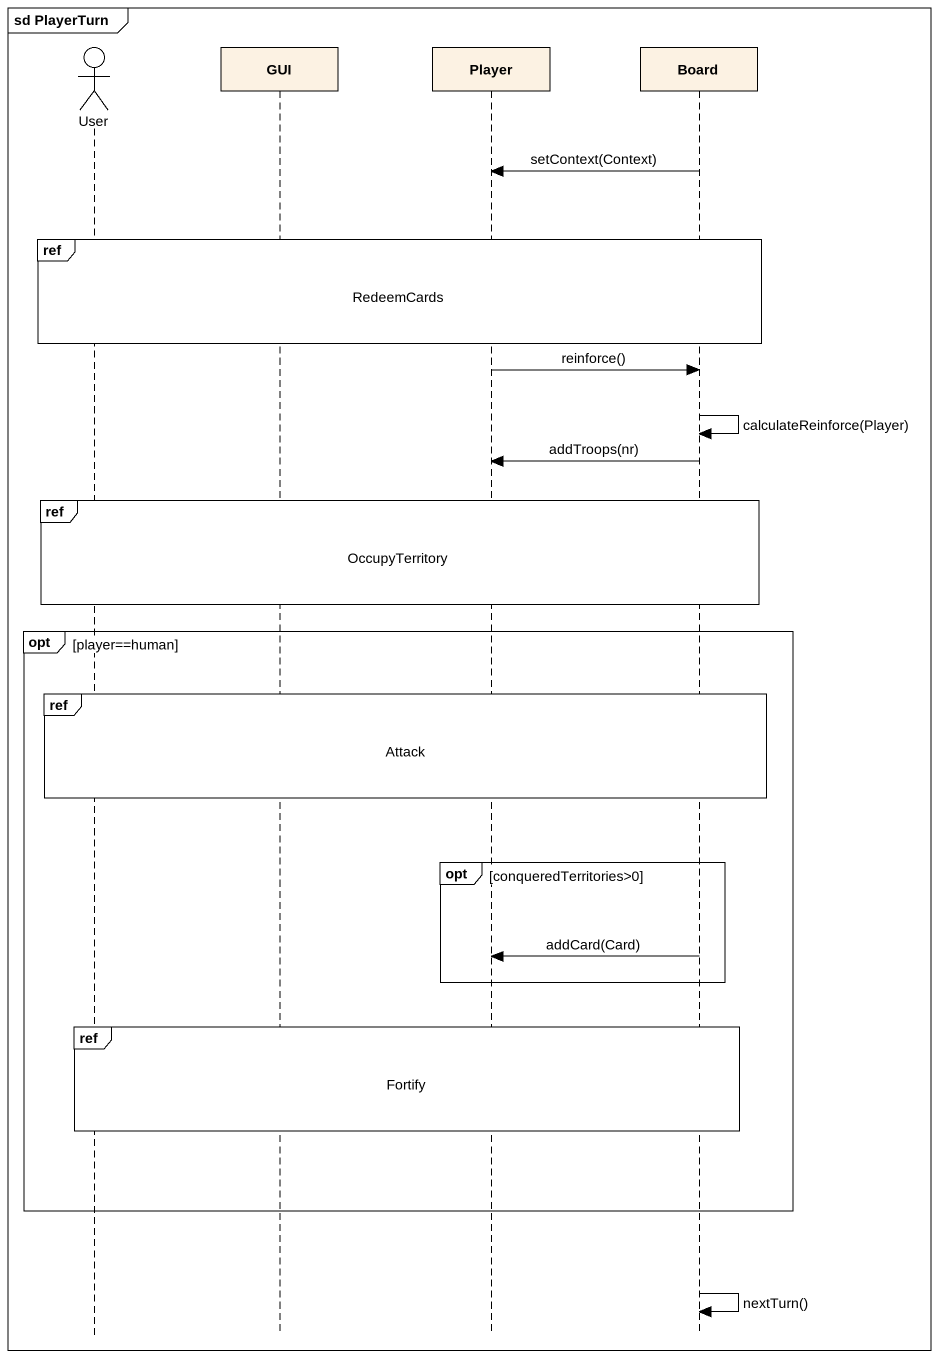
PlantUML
@startuml
mainframe sd PlayerTurn
hide footbox
actor User
participant GUI
participant Player
participant Board

Board -> Player : setContext(Context)
ref over User, GUI, Player, Board : RedeemCards
Player -> Board : reinforce()
Board -> Board : calculateReinforce(Player)
Board -> Player : addTroops(nr)
ref over User, GUI, Player, Board : OccupyTerritory
opt player==human
  ref over User, GUI, Player, Board : Attack
  opt conqueredTerritories>0
    Board -> Player : addCard(Card)
  end
  ref over User, GUI, Player, Board : Fortify
end
Board -> Board : nextTurn()
@enduml
